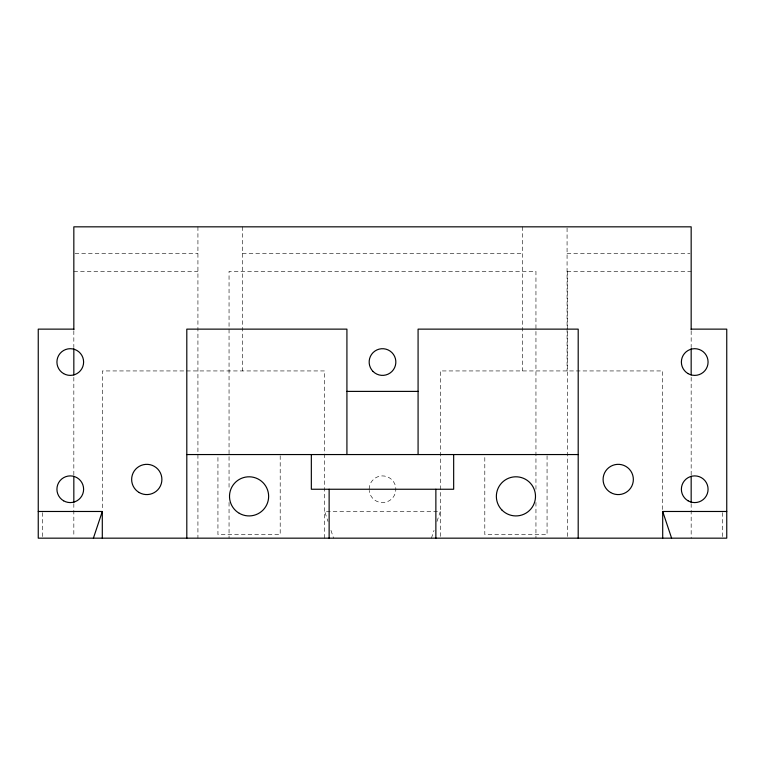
<?xml version="1.0" encoding="UTF-8"?>
<svg xmlns="http://www.w3.org/2000/svg" width="765" height="765" viewBox="0 0 765 765"><rect width="100%" height="100%" fill="white"/><g stroke="black" fill="none" stroke-linecap="round" stroke-linejoin="round"><path stroke-width="0.57" stroke-dasharray="3.83 2.87" d="M431.422 538.168L434.023 530.384M436.987 521.491L440.324 511.479L324.676 511.479L328.013 521.491M75.027 253.521L197.925 253.521M242.4 253.521L522.6 253.521M567.075 253.521L689.973 253.521M73.832 271.307L197.925 271.307M567.075 271.307L691.168 271.307M330.977 530.384L333.578 538.168M722.303 512.646L722.303 537.011M691.168 330.872L691.168 347.559M691.168 377.336L691.168 475.027M691.168 503.619L691.168 538.168M662.7 509.5L662.7 370.939L440.324 370.939L440.324 537.011M567.525 271.307L567.525 538.168M567.075 227.999L567.075 370.939M547.061 455.749L547.061 534.611L484.8 534.611L484.8 455.749M535.949 489.323L535.949 271.307L229.051 271.307L229.051 489.323M535.949 502.433L535.949 538.168M522.6 226.832L522.6 370.939M324.676 538.168L324.676 370.939L102.3 370.939L102.3 509.5M280.2 455.749L280.2 534.611L217.939 534.611L217.939 455.749M242.4 226.832L242.4 370.939M229.051 502.433L229.051 538.168M197.925 226.832L197.925 538.168M73.832 330.872L73.832 347.559M73.832 377.336L73.832 475.027M73.832 503.619L73.832 536.973M42.697 512.646L42.697 538.168M369.16 489.246A13.34 13.34 0 0 1 388.83 477.503A13.34 13.34 0 0 1 389.834 500.396A13.34 13.34 0 0 1 369.208 490.403"/><path stroke-width="1.15" d="M93.397 538.168L102.3 511.479L38.25 511.479M73.832 329.132L38.25 329.132L38.25 538.168L726.75 538.168L726.75 329.132L691.168 329.132M346.918 391.393L418.082 391.393M186.803 454.553L578.197 454.553M662.7 538.168L662.7 511.479L726.75 511.479M662.7 511.479L671.603 538.168M691.168 329.686L691.168 226.832L73.832 226.832L73.832 329.686M691.168 348.744L691.168 374.955M691.168 476.222L691.168 502.433M578.197 538.168L578.197 329.132L418.082 329.132L418.082 454.553M453.664 454.553L453.664 489.246L311.336 489.246L311.336 454.553M435.868 489.246L435.868 538.168M346.918 454.553L346.918 329.132L186.803 329.132L186.803 538.168M329.132 489.246L329.132 538.168M102.3 511.479L102.3 538.168M73.832 348.744L73.832 374.955M73.832 476.222L73.832 502.433M373.062 371.474A13.34 13.34 0 0 0 395.39 365.498A13.34 13.34 0 0 0 379.048 349.156A13.34 13.34 0 0 0 373.062 371.474M139.211 492.555A15.118 15.118 0 0 0 161.893 479.464A15.118 15.118 0 0 0 139.211 466.363A15.118 15.118 0 0 0 139.211 492.555M502.089 510.198A19.574 19.574 0 0 0 534.831 501.429A19.574 19.574 0 0 0 510.867 477.456A19.574 19.574 0 0 0 502.089 510.198M610.661 492.555A15.118 15.118 0 0 0 633.353 479.464A15.118 15.118 0 0 0 610.661 466.363A15.118 15.118 0 0 0 610.661 492.555M239.282 513.305A19.574 19.574 0 0 0 268.639 496.361A19.574 19.574 0 0 0 239.282 479.416A19.574 19.574 0 0 0 239.282 513.305M688.051 500.798A13.34 13.34 0 0 0 708.074 489.246A13.34 13.34 0 0 0 688.051 477.685A13.34 13.34 0 0 0 688.051 500.798M688.051 373.597A13.34 13.34 0 0 0 708.074 362.036A13.34 13.34 0 0 0 688.051 350.485A13.34 13.34 0 0 0 688.051 373.597M63.6 373.597A13.34 13.34 0 0 0 83.615 362.036A13.34 13.34 0 0 0 63.6 350.485A13.34 13.34 0 0 0 63.6 373.597M63.6 500.798A13.34 13.34 0 0 0 83.615 489.246A13.34 13.34 0 0 0 63.6 477.685A13.34 13.34 0 0 0 63.6 500.798"/></g></svg>
